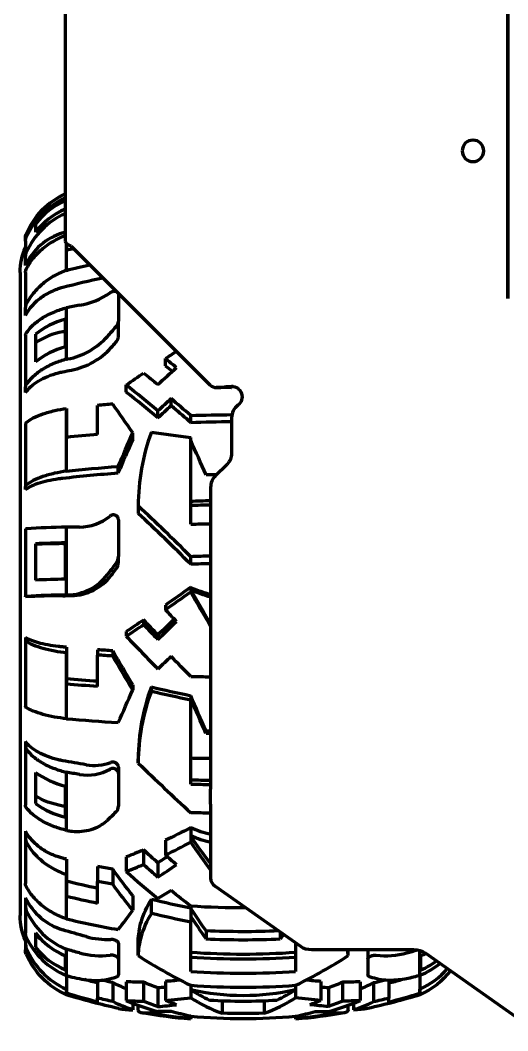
# Model space of a CAD drawing. Header units: millimetres. Extents: x 0 to 1189, y 0 to 841.
# Drawn here: x 206.5 to 253, y 353.8 to 450.2 of the extents above; entities that cross this region are included whole.
import ezdxf

# ---------------------------------------------------------------- set-up
doc = ezdxf.new("R2010")
doc.units = ezdxf.units.MM
doc.header["$LTSCALE"] = 0.75
doc.layers.add('Visible', color=7, linetype='Continuous', lineweight=70)

msp = doc.modelspace()

# ---------------------------------------------------------------- linework, layer by layer
at = {"layer": 'Visible'}
for p, q in [((252.969, 423.641), (252.969, 481.602)), ((252.969, 481.602), (252.969, 423.641)), ((210.775, 459.003), (210.775, 429.103)), ((207.945, 430.722), (207.945, 429.934)), ((206.995, 429.1), (206.995, 429.385)), ((206.995, 429.1), (206.995, 427.65)), ((210.894, 426.309), (210.894, 428.886)), ((210.905, 428.876), (210.905, 428.209)), ((211.364, 428.609), (224.564, 415.409)), ((206.995, 426.788), (206.995, 427.65)), ((206.495, 426.115), (206.495, 364.807)), ((206.995, 426.094), (206.995, 422.764)), ((215.855, 424.025), (215.855, 421.467)), ((206.995, 422.02), (206.995, 422.764)), ((210.894, 417.838), (210.894, 422.747)), ((210.799, 419.01), (210.799, 421.643)), ((215.855, 420.017), (215.855, 421.467)), ((206.995, 420.09), (206.995, 415.205)), ((207.945, 420.212), (207.945, 417.585)), ((220.328, 417.224), (220.328, 417.901)), ((206.995, 414.653), (206.995, 415.205)), ((216.607, 414.714), (216.607, 415.391)), ((226.59, 415.134), (225.176, 415.134)), ((226.016, 415.136), (225.224, 415.136)), ((226.638, 415.136), (226.016, 415.136)), ((213.876, 410.679), (213.876, 413.44)), ((220.87, 413.429), (220.87, 414.093)), ((210.905, 413.153), (210.894, 413.151)), ((210.894, 407.176), (210.894, 413.151)), ((210.905, 413.153), (210.905, 410.393)), ((219.62, 412.245), (219.62, 412.909)), ((222.745, 411.82), (222.745, 412.48)), ((206.995, 411.675), (206.995, 405.714)), ((226.645, 412.255), (226.645, 408.876)), ((217.223, 410.21), (217.223, 410.82)), ((222.745, 402.111), (222.745, 410.372)), ((215.842, 407.006), (215.842, 407.619)), ((226.206, 407.815), (225.085, 406.694)), ((206.995, 405.407), (206.995, 405.714)), ((224.645, 405.633), (224.645, 376.855)), ((217.745, 403.855), (217.745, 403.147)), ((206.995, 401.673), (206.995, 395.219)), ((210.894, 395.368), (210.894, 401.824)), ((215.855, 402.538), (215.855, 399.029)), ((207.945, 400.248), (207.945, 396.786)), ((210.799, 396.866), (210.799, 400.329)), ((215.855, 398.51), (215.855, 399.029)), ((222.745, 398.295), (222.745, 399.019)), ((222.745, 396.101), (222.745, 395.85)), ((206.995, 395.187), (206.995, 395.219)), ((222.745, 395.85), (222.745, 395.662)), ((220.328, 394.401), (220.328, 393.964)), ((218.261, 392.984), (218.261, 392.547)), ((206.995, 391.313), (206.995, 391.063)), ((216.607, 391.874), (216.607, 391.437)), ((219.62, 391.557), (219.62, 391.125)), ((206.995, 391.063), (206.995, 384.747)), ((210.905, 390.383), (210.905, 389.873)), ((213.876, 390.144), (213.876, 389.641)), ((210.905, 389.873), (210.894, 389.874)), ((210.894, 383.569), (210.894, 389.874)), ((210.905, 389.873), (210.905, 386.874)), ((213.876, 386.644), (213.876, 389.641)), ((215.32, 390.045), (215.32, 389.546)), ((217.223, 386.817), (217.223, 386.325)), ((218.995, 386.203), (218.995, 386.601)), ((222.745, 385.767), (222.745, 385.541)), ((222.745, 385.541), (222.745, 385.372)), ((222.745, 377.341), (222.745, 385.372)), ((224.204, 382.387), (224.204, 382.161)), ((206.995, 381.39), (206.995, 380.883)), ((206.995, 380.883), (206.995, 375.325)), ((217.745, 379.346), (217.745, 379.753)), ((215.855, 378.95), (215.855, 378.348)), ((207.945, 378.455), (207.945, 375.48)), ((210.894, 372.933), (210.894, 378.47)), ((215.855, 378.348), (215.855, 375.229)), ((210.799, 374.186), (210.799, 377.156)), ((224.645, 375.433), (224.645, 376.855)), ((224.645, 375.433), (224.645, 368.377)), ((206.995, 372.845), (206.995, 372.131)), ((222.745, 373.192), (222.745, 372.396)), ((206.995, 372.131), (206.995, 367.873)), ((220.328, 371.983), (220.328, 370.599)), ((222.745, 372.396), (222.745, 371.801)), ((218.261, 371.063), (218.261, 369.682)), ((210.905, 370.187), (210.905, 368.727)), ((216.607, 370.403), (216.607, 369.02)), ((213.876, 369.501), (213.876, 368.065)), ((215.32, 369.22), (215.32, 367.793)), ((219.62, 369.85), (219.62, 368.481)), ((210.905, 368.727), (210.894, 368.73)), ((210.894, 364.503), (210.894, 368.73)), ((210.905, 368.727), (210.905, 366.634)), ((213.876, 365.977), (213.876, 368.065)), ((225.085, 367.627), (233.206, 361.884)), ((206.995, 366.513), (206.995, 365.662)), ((217.223, 366.725), (217.223, 365.319)), ((218.995, 365.054), (218.995, 366.391)), ((206.995, 365.662), (206.995, 363.122)), ((222.745, 365.552), (222.745, 364.794)), ((222.745, 364.794), (222.745, 364.226)), ((222.745, 359.492), (222.745, 364.226)), ((207.945, 363.158), (207.945, 361.806)), ((224.204, 363.358), (224.204, 362.597)), ((231.287, 363.241), (231.287, 362.597)), ((206.995, 363.015), (206.995, 362.109)), ((215.855, 362.18), (215.855, 360.695)), ((217.745, 360.991), (217.745, 362.359)), ((232.745, 362.21), (232.745, 359.492)), ((206.995, 362.109), (206.995, 361.536)), ((210.894, 359.104), (210.894, 361.606)), ((234.267, 361.573), (244.024, 361.573)), ((237.745, 360.991), (237.745, 361.573)), ((239.636, 361.573), (239.636, 360.695)), ((244.597, 359.104), (244.597, 361.493)), ((245.085, 361.263), (255.597, 353.83)), ((210.799, 359.632), (210.799, 360.974)), ((215.855, 360.695), (215.855, 359.156)), ((239.636, 360.695), (239.636, 359.156)), ((244.692, 359.632), (244.692, 360.974)), ((210.905, 359.101), (210.905, 357.793)), ((213.876, 358.629), (213.876, 356.954)), ((215.32, 358.417), (215.32, 356.608)), ((216.607, 358.504), (216.607, 356.703)), ((218.261, 358.462), (218.261, 356.663)), ((220.328, 358.533), (220.328, 356.731)), ((235.163, 358.533), (235.163, 356.731)), ((237.23, 358.462), (237.23, 356.663)), ((238.884, 358.504), (238.884, 356.703)), ((240.171, 358.417), (240.171, 356.608)), ((241.615, 358.629), (241.615, 356.954)), ((244.586, 359.101), (244.586, 357.793)), ((210.905, 357.793), (210.894, 357.797)), ((210.894, 357.263), (210.894, 357.797)), ((210.905, 357.793), (210.905, 357.405)), ((219.62, 357.925), (219.62, 356.143)), ((222.745, 358.163), (222.745, 357.753)), ((222.745, 357.753), (222.745, 356.977)), ((232.745, 358.163), (232.745, 357.753)), ((232.745, 357.753), (232.745, 356.977)), ((235.87, 357.925), (235.87, 356.143)), ((244.586, 357.793), (244.597, 357.797)), ((244.586, 357.793), (244.586, 357.405)), ((244.597, 357.263), (244.597, 357.797)), ((213.876, 356.572), (213.876, 356.954)), ((217.223, 356.457), (217.223, 355.827)), ((225.745, 356.698), (225.745, 355.501)), ((229.745, 356.698), (229.745, 355.501)), ((238.268, 356.457), (238.268, 355.827)), ((241.615, 356.572), (241.615, 356.954)), ((217.745, 355.803), (217.745, 356.261)), ((218.995, 355.519), (218.995, 355.844)), ((236.495, 355.519), (236.495, 355.844)), ((237.745, 355.803), (237.745, 356.261)), ((222.745, 355.218), (222.745, 355.01)), ((222.745, 354.931), (222.745, 355.01)), ((232.745, 355.218), (232.745, 355.01)), ((232.745, 355.01), (232.745, 354.931))]:
    msp.add_line(p, q, dxfattribs=at)
at = {"layer": 'Visible', "extrusion": (0, 0, -1)}
msp.add_circle((-249.645, 437.695), 1.025, dxfattribs=at)
at = {"layer": 'Visible'}
for centre, radius, start, end in [((213.87, 426.912), 7.374, 114.8119, 157.16665), ((213.714, 426.568), 7.25, 113.90874, 156.33969), ((213.747, 426.251), 7.325, 113.93385, 142.37814), ((213.677, 425.091), 7.225, 113.67142, 156.05333), ((213.734, 425.448), 7.324, 113.82799, 142.22638), ((212.263, 424.333), 5.812, 107.13764, 155.00972), ((210.795, 430.477), 7.619, 280.21969, 304.05274), ((215.629, 424.026), 0.225, 359.77, 41.03943), ((212.771, 414.139), 7.758, 104.72822, 128.46958), ((211.802, 413.687), 6.892, 100.46758, 124.03626), ((209.757, 424.515), 6.772, 280.72536, 318.24139), ((212.767, 411.486), 7.776, 104.66054, 128.32534), ((210.1, 423.468), 6.788, 280.8382, 318.27238), ((135.428, 313.733), 130.093, 49.67173, 51.39087), ((139.436, 317.464), 124.149, 49.76924, 51.56717), ((228.145, 412.255), 1.5, 126.8699, 180), ((237.854, 403.912), 20.108, 159.69968, 180.16241), ((469.687, 299.481), 275.679, 156.31804, 157.04324), ((226.145, 405.633), 1.5, 135, 180), ((112.453, 290.001), 155.078, 44.66715, 47.23748), ((212.052, 406.668), 4.831, 271.12486, 308.52787), ((115.248, 292.514), 150.816, 44.53897, 47.18598), ((211.367, 334.34), 67.484, 90.40167, 93.64744), ((212.094, 304.242), 96.096, 90.7722, 92.47404), ((211.442, 305.376), 94.891, 90.53869, 92.11177), ((214.764, 399.036), 1.091, 321.96147, 359.66907), ((214.757, 398.517), 1.098, 322.09149, 359.66609), ((212.095, 300.285), 96.59, 90.76908, 92.46222), ((210.921, 400.232), 4.865, 271.13823, 323.04115), ((211.278, 400.172), 4.865, 271.16075, 323.04452), ((227.79, 407.197), 12.189, 245.55144, 255.04848), ((210.736, 332.033), 63.265, 90.16844, 93.38958), ((211.37, 327.201), 68.167, 90.39982, 93.61302), ((522.791, 567.876), 345.862, 209.82706, 210.42121), ((524.58, 568.935), 348.033, 209.85866, 210.48107), ((416.656, 581.276), 275.786, 223.49993, 224.40191), ((237.357, 379.709), 19.612, 159.42531, 179.87077), ((237.398, 379.303), 19.653, 159.44751, 179.87618), ((212.887, 382.577), 4.38, 260.26897, 299.75858), ((213.523, 383.804), 4.678, 260.76907, 290.13427), ((401.597, 568.384), 263.698, 225.79701, 227.29361), ((212.652, 385.02), 8.079, 234.36018, 256.73701), ((212.649, 382.073), 8.1, 234.49893, 256.79764), ((215.105, 375.229), 0.75, 313.70666, 359.97487), ((227.716, 384.892), 12.713, 246.98128, 256.02058), ((207.672, 372.137), 0.676, 180.57873, 207.87694), ((281.014, 411.881), 70.386, 214.12254, 216.65291), ((280.897, 411.397), 70.352, 214.25131, 216.91103), ((261.004, 417.897), 66.031, 227.75001, 231.1905), ((212.221, 368.991), 5.784, 205.37551, 253.21603), ((213.615, 368.252), 7.181, 204.34307, 247.73153), ((213.675, 367.689), 7.305, 218.33554, 246.81034), ((213.581, 365.741), 7.16, 204.63637, 247.96093), ((214.874, 370.449), 7.923, 254.62125, 271.87871), ((227.745, 436.425), 73.913, 267.25351, 272.74649), ((213.91, 364.556), 7.403, 202.5534, 245.95144), ((213.663, 366.352), 7.304, 218.48793, 246.91382), ((214.123, 368.076), 7.103, 253.84812, 277.59203), ((227.745, 434.349), 73.203, 266.08346, 273.91654), ((241.368, 368.076), 7.103, 262.40797, 286.15188), ((242.824, 399.479), 45.937, 236.91134, 244.08115), ((227.745, 431.502), 70.82, 265.95148, 274.04852), ((212.667, 399.479), 45.937, 295.91885, 303.08866), ((241.765, 365.962), 7.42, 292.44049, 309.73987), ((241.773, 366.44), 7.407, 293.20886, 306.52263), ((227.745, 432.587), 73.266, 266.08682, 273.91318), ((241.605, 364.521), 7.36, 293.98453, 319.65627), ((227.745, 429.693), 71.704, 266.00147, 273.99853), ((231.228, 370.93), 15.671, 237.23048, 244.76052), ((227.744, 380.321), 23.116, 257.51244, 282.49664), ((224.263, 370.93), 15.671, 295.23948, 302.76952), ((226.743, 381.117), 26.434, 247.4527, 254.3681), ((230.994, 369.958), 15.38, 237.56631, 250.04608), ((224.497, 369.958), 15.38, 289.95392, 302.43369), ((228.748, 381.117), 26.434, 285.63191, 292.5473)]:
    msp.add_arc(centre, radius, start, end, dxfattribs=at)
at = {"layer": 'Visible', "extrusion": (0, 0, -1)}
for centre, radius, start, end in [((-213.871, 426.911), 7.375, 22.84294, 65.1853), ((-207.995, 429.386), 1, 0, 22.84294), ((-212.386, 426.115), 5.891, 0, 23.77705), ((-226.645, 414.255), 1, 90, 233.1301), ((-225.145, 408.876), 1.5, 180, 225), ((-212.386, 364.807), 5.891, 336.22295, 0), ((-207.995, 361.536), 1, 337.15706, 0), ((-213.871, 364.011), 7.375, 293.80536, 337.15706), ((-241.62, 364.011), 7.375, 217.15588, 246.19464), ((-227.745, 411.625), 56.914, 282.05219, 287.22292), ((-227.745, 411.625), 56.914, 252.77708, 257.94781), ((-227.745, 411.625), 56.914, 275.04006, 279.73491), ((-227.745, 411.625), 56.914, 260.26509, 264.95994)]:
    msp.add_arc(centre, radius, start, end, dxfattribs=at)
at = {"layer": 'Visible'}
for centre, major_axis, ratio, start_param, end_param in [((207.997, 429.385), (-1.002, 0.004), 0.999392, -0.394825, 0.003543), ((207.997, 427.65), (1.002, 0), 0.961255, 2.742806, 3.141175), ((227.744, 383.205), (56.838, 0.001), 0.829021, 1.858948, 1.871567), ((207.997, 422.764), (1.002, 0), 0.829024, 2.743053, 3.141422), ((227.736, 389.592), (56.426, 0), 0.61565, 1.850709, 1.873887), ((228.208, 393.459), (-32.012, 34.526), 0.264877, -1.086243, -1.053577), ((207.997, 415.205), (1.002, 0), 0.615642, 2.743139, 3.141508), ((225.176, 416.634), (0, 1.5), 0.707107, 2.526113, 3.186917), ((227.745, 394.088), (-56.484, 0), 0.374607, -1.553937, -1.55129), ((226.59, 416.634), (0, 1.5), 0.707107, 3.141593, 3.186917), ((227.741, 394.727), (56.445, 0), 0.342006, 1.792665, 1.818972), ((221.476, 397.053), (31.949, 34.458), 0.264901, 1.310715, 1.348362), ((225.993, 391.803), (-32.216, 34.746), 0.264867, -1.195462, -1.139051), ((227.744, 391.828), (56.838, 0.001), 0.341992, 1.817285, 1.871577), ((222.926, 393.451), (-14.879, 38.792), 0.150236, -1.277531, -1.186184), ((207.997, 405.714), (1.002, 0), 0.341997, 2.743191, 3.14156), ((227.736, 399.945), (56.426, 0), 0.034885, 1.850713, 1.87389), ((207.997, 395.219), (1.002, 0), 0.034875, 2.743231, 3.1416), ((219.844, 405.506), (39.609, 29.007), 0.197181, 4.488001, 4.529395), ((226.157, 395.974), (-32.85, 33.856), 0.171072, 1.506312, 1.548067), ((227.745, 406.103), (55.296, 0), 0.241922, 4.654487, 4.656298), ((227.745, 401.307), (56.845, 0), 0.241922, 4.624317, 4.657828), ((217.682, 398.838), (15.47, 38.597), 0.106064, 4.338457, 4.425023), ((227.218, 397.064), (-54.89, 11.267), 0.220597, 1.465833, 1.534555), ((224.241, 398.942), (28.08, 35.772), 0.213609, 4.116607, 4.146072), ((219.357, 388.118), (-39.302, 3.899), 0.410077, 1.394616, 1.397827), ((219.844, 407.984), (32.935, 36.408), 0.624429, 4.027244, 4.068639), ((226.157, 399.717), (-25.507, 39.683), 0.541681, 2.032045, 2.073801), ((227.745, 412.151), (-55.296, 0), 0.766044, 1.512894, 1.514705), ((226.145, 368.377), (-1.5, 0), 0.707107, 0, 0.785398), ((227.212, 405.785), (-51.915, 15.827), 0.740102, 1.637693, 1.708676), ((217.682, 398.75), (10.339, 40.276), 0.303249, 3.728839, 3.815405), ((227.745, 409.114), (-56.845, 0), 0.766044, 1.482724, 1.575202), ((227.218, 405.789), (-53.599, 16.34), 0.740064, 1.642479, 1.711202), ((234.267, 362.634), (1.5, 0), 0.707107, 3.926991, 4.712389), ((227.755, 412.213), (-56.426, 0.001), 0.939698, 1.850725, 1.869876), ((219.352, 384.605), (-38.742, 10.045), 0.670482, 1.526131, 1.529342), ((224.241, 400.605), (19.4, 41.131), 0.527372, 3.541199, 3.570664), ((227.751, 411.619), (54.664, 0), 0.999391, -1.34159, -1.323121), ((227.747, 411.655), (-55.083, 0), 0.999391, 1.825309, 1.848327), ((227.747, 411.658), (-56.838, 0.014), 0.999392, 1.817532, 1.871823), ((219.844, 405.678), (4.798, 48.86), 0.813167, 3.180806, 3.222201), ((226.157, 401.834), (-3.282, 47.059), 0.705386, 2.804036, 2.845792), ((227.745, 411.824), (55.296, 0), 0.997564, 4.654487, 4.770291), ((227.283, 401.815), (3.276, 46.969), 0.705387, 3.446431, 3.479097), ((227.75, 411.636), (-56.445, 0.006), 0.999391, 1.792769, 1.819077), ((217.682, 397.405), (0.606, 41.578), 0.384604, 3.065465, 3.150778), ((227.218, 410.568), (-22.382, 51.37), 0.976851, 2.57183, 2.640553), ((229.498, 402.037), (3.296, 47.268), 0.705388, 3.337202, 3.393613), ((228.273, 410.568), (22.382, 51.37), 0.976851, 3.642632, 3.711355), ((234.015, 402.593), (-3.271, 46.877), 0.705384, 3.061203, 3.098851), ((227.745, 411.705), (56.845, 0), 0.997564, 4.624317, 4.800461)]:
    msp.add_ellipse(centre, major_axis=major_axis, ratio=ratio, start_param=start_param, end_param=end_param, dxfattribs=at)
at = {"layer": 'Visible', "extrusion": (0, 0, -1)}
for centre, major_axis, ratio, start_param, end_param in [((227.744, 379.545), (-55.122, 0), 0.961262, 1.253564, 1.257867), ((227.745, 381.275), (-55.123, 0), 0.829038, 1.253567, 1.32563), ((224.241, 392.769), (20.563, 40.563), 0.507679, -1.114765, -1.0853), ((228.315, 387.441), (-55.801, 0.549), 0.622248, 1.240681, 1.245377), ((224.222, 392.806), (19.74, 38.939), 0.507685, -1.114813, -1.09754), ((219.365, 401.102), (39.305, 4.481), 0.450741, 4.546783, 4.549992), ((228.204, 393.492), (-30.764, 33.18), 0.264894, 1.043772, 1.065286), ((227.744, 384.395), (-55.122, 0), 0.615663, 1.253566, 1.269304), ((219.844, 399.191), (38.967, 29.864), 0.305384, -1.421861, -1.380467), ((226.157, 392.035), (-32.074, 34.592), 0.26488, 1.053528, 1.095283), ((221.443, 397.037), (30.713, 33.126), 0.264939, -1.349548, -1.310385), ((227.745, 391.268), (-56.845, 0), 0.374607, 1.482724, 1.551991), ((227.745, 391.268), (55.091, 0), 0.374607, 4.621505, 4.692421), ((217.682, 397.637), (15.169, 38.716), 0.131635, -1.361905, -1.275339), ((227.218, 387.728), (-54.757, 11.897), 0.38313, 1.337533, 1.406256), ((227.745, 388.597), (-55.123, 0), 0.34202, 1.253567, 1.353147), ((228.317, 398.39), (-55.806, 0.019), 0.035276, 1.246773, 1.251467), ((224.241, 395.949), (28.376, 35.538), 0.181745, 4.606105, 4.63557), ((224.223, 395.945), (27.24, 34.116), 0.181766, 4.606055, 4.623328), ((227.744, 393.472), (-55.122, 0), 0.034902, 1.253567, 1.269305), ((219.353, 394.42), (39.328, 0.202), 0.025797, 4.495721, 4.498932), ((228.208, 397.386), (-32.787, 33.791), 0.171076, -1.539027, -1.50636), ((219.781, 405.457), (38.121, 27.919), 0.197252, 1.753757, 1.796768), ((227.731, 404.71), (-54.634, 0), 0.275637, -1.257725, -1.250889), ((227.739, 404.718), (54.664, 0), 0.275637, 1.800003, 1.827219), ((227.741, 404.724), (56.445, 0), 0.275652, 1.792667, 1.818975), ((221.476, 401.461), (32.723, 33.724), 0.17105, 1.7635, 1.801148), ((225.993, 395.868), (-32.996, 34.006), 0.171087, 4.63494, 4.691352), ((227.744, 401.836), (-55.083, 0), 0.275637, -1.316284, -1.260118), ((227.744, 401.839), (56.838, 0.001), 0.275666, 1.817291, 1.871582), ((222.926, 394.47), (-15.628, 38.496), 0.086567, 4.422251, 4.513598), ((207.997, 384.747), (1.002, 0), 0.275661, 2.743271, 3.14164), ((227.745, 394.688), (54.795, 0), 0.224951, 1.627401, 1.635476), ((227.734, 408.577), (54.642, 0.001), 0.559241, 1.848148, 1.890715), ((227.736, 408.586), (56.426, 0), 0.559205, 1.850716, 1.873893), ((212.386, 378.381), (5.891, 0), 0.5592, 1.887801, 2.424706), ((207.997, 375.325), (1.002, 0), 0.559214, 2.743319, 3.141688), ((219.209, 389.894), (-38.025, 3.964), 0.411579, -1.390842, -1.384141), ((219.783, 407.928), (31.698, 35.043), 0.624448, 2.214526, 2.257537), ((226.147, 399.668), (-24.518, 38.147), 0.541727, 4.217031, 4.260553), ((227.731, 411.146), (-54.634, 0), 0.788011, -1.257725, -1.250889), ((228.208, 400.578), (-25.458, 39.606), 0.541684, 4.218424, 4.251091), ((227.739, 411.169), (-54.664, 0), 0.788011, -1.34159, -1.314373), ((227.744, 409.41), (55.083, 0), 0.788011, 1.825309, 1.881475), ((227.741, 411.183), (56.445, 0), 0.78802, 1.79267, 1.818978), ((207.997, 367.873), (1.002, 0), 0.788026, 2.743393, 3.141762), ((221.476, 403.577), (25.409, 39.528), 0.541666, 2.289225, 2.326873), ((225.993, 399.777), (-25.62, 39.859), 0.541691, 4.109202, 4.165613), ((227.744, 409.413), (56.838, 0.001), 0.788029, 1.817299, 1.871591), ((222.922, 395.865), (-10.686, 39.097), 0.290303, 3.814541, 3.908184), ((222.926, 395.868), (-10.954, 40.077), 0.290304, 3.816809, 3.908156), ((227.734, 412.195), (54.642, 0.003), 0.939712, 1.848182, 1.89075), ((227.745, 404.626), (54.795, 0), 0.75471, 1.508952, 1.635476), ((207.997, 363.122), (1.002, 0), 0.939701, 2.743574, 3.141943), ((212.386, 366.681), (5.891, 0), 0.939696, 2.276861, 2.424718), ((232.565, 395.868), (10.954, 40.077), 0.290304, 2.447515, 2.466377), ((227.736, 412.213), (56.426, 0.001), 0.939698, 1.850725, 1.873902), ((244.024, 360.513), (1.5, 0), 0.707107, -1.570796, -0.785398), ((227.744, 411.655), (55.083, 0), 0.999391, 1.825309, 1.848327), ((227.739, 411.619), (54.664, 0), 0.999391, 1.800003, 1.818472), ((219.783, 405.638), (4.618, 47.026), 0.813167, 3.060956, 3.103966), ((226.146, 401.76), (-3.153, 45.237), 0.705392, 3.445033, 3.488555), ((229.345, 401.76), (3.153, 45.237), 0.705392, 2.79463, 2.838152), ((235.708, 405.638), (-4.618, 47.026), 0.813167, 3.179219, 3.22223), ((231.25, 400.605), (-19.4, 41.131), 0.527372, 3.541199, 3.570664), ((236.139, 384.606), (38.743, 10.045), 0.670497, 1.526128, 1.52934), ((227.744, 411.658), (56.838, 0.014), 0.999392, 1.817532, 1.871823), ((227.741, 411.636), (56.445, 0.006), 0.999391, 1.792769, 1.819077), ((228.208, 401.815), (-3.276, 46.969), 0.705387, 3.446431, 3.479097), ((229.334, 401.834), (3.282, 47.059), 0.705386, 2.804036, 2.845792), ((235.647, 405.678), (-4.798, 48.86), 0.813167, 3.180806, 3.222201), ((221.476, 402.593), (3.271, 46.877), 0.705384, 3.061203, 3.098851), ((225.993, 402.037), (-3.296, 47.268), 0.705388, 3.337202, 3.393613), ((227.745, 411.812), (-56.484, 0), 0.997564, 4.676973, 4.747805), ((237.809, 397.405), (-0.606, 41.578), 0.384604, 3.065465, 3.150778)]:
    msp.add_ellipse(centre, major_axis=major_axis, ratio=ratio, start_param=start_param, end_param=end_param, dxfattribs=at)
at = {"layer": 'Visible'}
for points, knots in [([(207.074, 426.42), (207.247, 426.764), (207.475, 427.125), (208.022, 427.808), (208.343, 428.129), (208.988, 428.667), (209.371, 428.933), (210.104, 429.341), (210.443, 429.498), (210.776, 429.627)], [3.5813627, 3.5813627, 3.5813627, 3.5813627, 3.7158313, 3.7158313, 3.8534291, 3.8534291, 3.9901307, 3.9901307, 4.0965222, 4.0965222, 4.0965222, 4.0965222]), ([(206.995, 429.1), (206.995, 429.22), (207.025, 429.362), (207.073, 429.474), (207.073, 429.476), (207.074, 429.477)], [0.44681284, 0.44681284, 0.44681284, 0.44681284, 0.48438099, 0.48438099, 0.4848196, 0.4848196, 0.4848196, 0.4848196]), ([(210.782, 429.103), (210.779, 429.03), (210.817, 428.957), (210.897, 428.884), (210.997, 428.792), (211.157, 428.7), (211.364, 428.609)], [0.7853982, 0.7853982, 0.7853982, 0.7853982, 1.1343965, 1.1343965, 1.1343965, 1.5707963, 1.5707963, 1.5707963, 1.5707963]), ([(206.995, 426.094), (206.995, 426.198), (207.025, 426.32), (207.073, 426.418), (207.073, 426.419), (207.074, 426.42)], [0.44681284, 0.44681284, 0.44681284, 0.44681284, 0.48438099, 0.48438099, 0.4848196, 0.4848196, 0.4848196, 0.4848196]), ([(210.894, 426.309), (210.521, 426.172), (210.136, 425.999), (209.361, 425.57), (208.978, 425.305), (208.335, 424.771), (208.015, 424.453), (207.472, 423.779), (207.246, 423.425), (207.074, 423.086)], [0.2897036, 0.2897036, 0.2897036, 0.2897036, 0.409542, 0.409542, 0.5460875, 0.5460875, 0.6827036, 0.6827036, 0.8150178, 0.8150178, 0.8150178, 0.8150178]), ([(206.995, 422.02), (207.128, 422.269), (207.295, 422.525), (207.709, 423.039), (207.964, 423.293), (208.479, 423.72), (208.785, 423.931), (209.444, 424.297), (209.797, 424.45), (210.266, 424.611), (210.405, 424.654), (210.55, 424.694)], [2.8500439, 2.8500439, 2.8500439, 2.8500439, 2.9462515, 2.9462515, 3.0553759, 3.0553759, 3.1644386, 3.1644386, 3.2735014, 3.2735014, 3.3166644, 3.3166644, 3.3166644, 3.3166644]), ([(215.771, 424.203), (215.743, 424.226), (215.709, 424.246), (215.624, 424.279), (215.571, 424.29), (215.454, 424.296), (215.391, 424.291), (215.259, 424.262), (215.192, 424.238), (215.107, 424.194), (215.083, 424.179), (215.061, 424.164)], [0.03073373, 0.03073373, 0.03073373, 0.03073373, 0.04571297, 0.04571297, 0.0638758, 0.0638758, 0.08335923, 0.08335923, 0.10440283, 0.10440283, 0.1129139, 0.1129139, 0.1129139, 0.1129139]), ([(207.074, 420.332), (207.247, 420.588), (207.475, 420.856), (208.022, 421.363), (208.343, 421.601), (208.988, 422.001), (209.371, 422.198), (210.142, 422.517), (210.524, 422.645), (210.894, 422.747)], [-0.8176817, -0.8176817, -0.8176817, -0.8176817, -0.683213, -0.683213, -0.5456153, -0.5456153, -0.4089137, -0.4089137, -0.2898807, -0.2898807, -0.2898807, -0.2898807]), ([(215.623, 420.931), (215.659, 420.97), (215.69, 421.011), (215.769, 421.13), (215.807, 421.21), (215.843, 421.338), (215.851, 421.386), (215.854, 421.433), (215.854, 421.444), (215.855, 421.456), (215.855, 421.467)], [0.57737749, 0.57737749, 0.57737749, 0.57737749, 0.59475126, 0.59475126, 0.62625191, 0.62625191, 0.6448508, 0.6448508, 0.6448508, 0.64934479, 0.64934479, 0.64934479, 0.64934479]), ([(206.995, 420.09), (206.995, 420.167), (207.025, 420.258), (207.073, 420.33), (207.073, 420.331), (207.074, 420.332)], [0.44681284, 0.44681284, 0.44681284, 0.44681284, 0.48438099, 0.48438099, 0.4848196, 0.4848196, 0.4848196, 0.4848196]), ([(215.623, 419.474), (215.659, 419.515), (215.692, 419.557), (215.771, 419.679), (215.808, 419.76), (215.843, 419.888), (215.851, 419.934), (215.854, 419.98), (215.854, 419.992), (215.855, 420.004), (215.855, 420.017)], [0.57879869, 0.57879869, 0.57879869, 0.57879869, 0.59663945, 0.59663945, 0.62828561, 0.62828561, 0.64611018, 0.64611018, 0.64611018, 0.65098718, 0.65098718, 0.65098718, 0.65098718]), ([(210.894, 417.838), (210.521, 417.736), (210.136, 417.608), (209.361, 417.289), (208.978, 417.092), (208.335, 416.696), (208.015, 416.459), (207.472, 415.959), (207.246, 415.696), (207.074, 415.444)], [-4.0816675, -4.0816675, -4.0816675, -4.0816675, -3.9618291, -3.9618291, -3.8252836, -3.8252836, -3.6886674, -3.6886674, -3.5563533, -3.5563533, -3.5563533, -3.5563533]), ([(206.995, 414.653), (207.128, 414.837), (207.295, 415.027), (207.709, 415.41), (207.964, 415.598), (208.479, 415.915), (208.785, 416.072), (209.444, 416.343), (209.797, 416.457), (210.266, 416.577), (210.405, 416.609), (210.55, 416.638)], [2.8500439, 2.8500439, 2.8500439, 2.8500439, 2.9462515, 2.9462515, 3.0553759, 3.0553759, 3.1644386, 3.1644386, 3.2735014, 3.2735014, 3.3166644, 3.3166644, 3.3166644, 3.3166644]), ([(220.87, 413.429), (220.945, 413.366), (221.019, 413.304), (221.648, 412.772), (222.2, 412.297), (222.745, 411.82)], [5.3380025, 5.3380025, 5.3380025, 5.3380025, 5.367956, 5.367956, 5.5912569, 5.5912569, 5.5912569, 5.5912569]), ([(207.074, 411.81), (207.247, 411.952), (207.475, 412.101), (208.022, 412.383), (208.343, 412.515), (208.988, 412.737), (209.371, 412.847), (210.142, 413.024), (210.524, 413.095), (210.894, 413.151)], [3.5813627, 3.5813627, 3.5813627, 3.5813627, 3.7158313, 3.7158313, 3.8534291, 3.8534291, 3.9901307, 3.9901307, 4.1091636, 4.1091636, 4.1091636, 4.1091636]), ([(206.995, 411.675), (206.995, 411.718), (207.025, 411.769), (207.073, 411.809), (207.073, 411.809), (207.074, 411.81)], [0.44681284, 0.44681284, 0.44681284, 0.44681284, 0.48438099, 0.48438099, 0.4848196, 0.4848196, 0.4848196, 0.4848196]), ([(206.995, 405.407), (207.128, 405.509), (207.295, 405.615), (207.709, 405.827), (207.964, 405.932), (208.479, 406.108), (208.785, 406.195), (209.444, 406.346), (209.797, 406.409), (210.266, 406.476), (210.405, 406.494), (210.55, 406.51)], [2.8500439, 2.8500439, 2.8500439, 2.8500439, 2.9462515, 2.9462515, 3.0553759, 3.0553759, 3.1644386, 3.1644386, 3.2735014, 3.2735014, 3.3166644, 3.3166644, 3.3166644, 3.3166644]), ([(210.894, 407.176), (210.521, 407.12), (210.136, 407.048), (209.361, 406.871), (208.978, 406.762), (208.335, 406.542), (208.015, 406.41), (207.472, 406.132), (207.246, 405.986), (207.074, 405.846)], [0.2897036, 0.2897036, 0.2897036, 0.2897036, 0.409542, 0.409542, 0.5460875, 0.5460875, 0.6827036, 0.6827036, 0.8150178, 0.8150178, 0.8150178, 0.8150178]), ([(215.855, 402.538), (215.855, 402.573), (215.851, 402.608), (215.833, 402.687), (215.817, 402.73), (215.763, 402.825), (215.721, 402.872), (215.624, 402.944), (215.571, 402.97), (215.454, 403.002), (215.391, 403.006), (215.259, 402.99), (215.192, 402.969), (215.107, 402.921), (215.083, 402.905), (215.061, 402.888)], [0.0011854, 0.0011854, 0.0011854, 0.0011854, 0.0118921, 0.0118921, 0.0261366, 0.0261366, 0.045713, 0.045713, 0.0638758, 0.0638758, 0.0833592, 0.0833592, 0.1044028, 0.1044028, 0.1129139, 0.1129139, 0.1129139, 0.1129139]), ([(206.995, 401.673), (206.995, 401.678), (207.025, 401.683), (207.073, 401.687), (207.073, 401.687), (207.074, 401.687)], [0.44681284, 0.44681284, 0.44681284, 0.44681284, 0.48438099, 0.48438099, 0.4848196, 0.4848196, 0.4848196, 0.4848196]), ([(210.55, 390.415), (210.408, 390.428), (210.271, 390.442), (209.804, 390.496), (209.451, 390.547), (208.793, 390.669), (208.487, 390.74), (207.972, 390.883), (207.715, 390.968), (207.297, 391.142), (207.129, 391.229), (206.995, 391.313)], [0.1749452, 0.1749452, 0.1749452, 0.1749452, 0.2173491, 0.2173491, 0.3265611, 0.3265611, 0.4357731, 0.4357731, 0.5457679, 0.5457679, 0.6437449, 0.6437449, 0.6437449, 0.6437449]), ([(206.995, 391.063), (206.995, 391.029), (207.025, 390.988), (207.073, 390.956), (207.073, 390.955), (207.074, 390.955)], [0.44681284, 0.44681284, 0.44681284, 0.44681284, 0.48438099, 0.48438099, 0.4848196, 0.4848196, 0.4848196, 0.4848196]), ([(207.074, 390.955), (207.247, 390.84), (207.475, 390.72), (208.022, 390.493), (208.343, 390.387), (208.988, 390.208), (209.371, 390.119), (210.142, 389.977), (210.524, 389.919), (210.894, 389.874)], [3.5813627, 3.5813627, 3.5813627, 3.5813627, 3.7158313, 3.7158313, 3.8534291, 3.8534291, 3.9901307, 3.9901307, 4.1091636, 4.1091636, 4.1091636, 4.1091636]), ([(210.894, 383.569), (210.521, 383.614), (210.136, 383.671), (209.361, 383.814), (208.978, 383.902), (208.335, 384.08), (208.015, 384.186), (207.472, 384.41), (207.246, 384.527), (207.074, 384.64)], [0.2897036, 0.2897036, 0.2897036, 0.2897036, 0.409542, 0.409542, 0.5460875, 0.5460875, 0.6827036, 0.6827036, 0.8150178, 0.8150178, 0.8150178, 0.8150178]), ([(210.55, 379.569), (210.408, 379.595), (210.271, 379.624), (209.804, 379.733), (209.451, 379.837), (208.793, 380.085), (208.487, 380.228), (207.972, 380.518), (207.715, 380.691), (207.297, 381.043), (207.129, 381.22), (206.995, 381.39)], [0.1749452, 0.1749452, 0.1749452, 0.1749452, 0.2173491, 0.2173491, 0.3265611, 0.3265611, 0.4357731, 0.4357731, 0.5457679, 0.5457679, 0.6437449, 0.6437449, 0.6437449, 0.6437449]), ([(206.995, 380.883), (206.995, 380.813), (207.025, 380.731), (207.073, 380.665), (207.073, 380.665), (207.074, 380.664)], [0.44681284, 0.44681284, 0.44681284, 0.44681284, 0.48438099, 0.48438099, 0.4848196, 0.4848196, 0.4848196, 0.4848196]), ([(207.074, 380.664), (207.247, 380.432), (207.475, 380.188), (208.022, 379.728), (208.343, 379.511), (208.988, 379.148), (209.371, 378.969), (210.142, 378.679), (210.524, 378.563), (210.894, 378.47)], [-0.8176817, -0.8176817, -0.8176817, -0.8176817, -0.683213, -0.683213, -0.5456153, -0.5456153, -0.4089137, -0.4089137, -0.2898807, -0.2898807, -0.2898807, -0.2898807]), ([(215.855, 378.348), (215.855, 378.381), (215.851, 378.413), (215.833, 378.488), (215.817, 378.53), (215.763, 378.623), (215.721, 378.672), (215.624, 378.751), (215.571, 378.782), (215.454, 378.827), (215.391, 378.839), (215.259, 378.842), (215.192, 378.831), (215.107, 378.799), (215.083, 378.788), (215.061, 378.775)], [0.0011854, 0.0011854, 0.0011854, 0.0011854, 0.0118921, 0.0118921, 0.0261366, 0.0261366, 0.045713, 0.045713, 0.0638758, 0.0638758, 0.0833592, 0.0833592, 0.1044028, 0.1044028, 0.1129139, 0.1129139, 0.1129139, 0.1129139]), ([(215.855, 378.95), (215.855, 378.982), (215.851, 379.014), (215.834, 379.089), (215.817, 379.131), (215.763, 379.224), (215.721, 379.273), (215.625, 379.352), (215.572, 379.383), (215.455, 379.428), (215.391, 379.441), (215.26, 379.445), (215.194, 379.434), (215.134, 379.412)], [0.0012841, 0.0012841, 0.0012841, 0.0012841, 0.0119664, 0.0119664, 0.0262367, 0.0262367, 0.0457703, 0.0457703, 0.0639225, 0.0639225, 0.0834241, 0.0834241, 0.1043282, 0.1043282, 0.1043282, 0.1043282]), ([(210.894, 372.933), (210.521, 373.026), (210.136, 373.142), (209.361, 373.432), (208.978, 373.611), (208.335, 373.971), (208.015, 374.185), (207.472, 374.64), (207.246, 374.879), (207.074, 375.107)], [-4.0816675, -4.0816675, -4.0816675, -4.0816675, -3.9618291, -3.9618291, -3.8252836, -3.8252836, -3.6886674, -3.6886674, -3.5563533, -3.5563533, -3.5563533, -3.5563533]), ([(211.017, 372.912), (211.157, 372.888), (211.296, 372.869), (212.068, 372.797), (212.686, 372.852), (213.811, 373.185), (214.31, 373.457), (214.75, 373.849), (214.779, 373.876), (214.808, 373.903)], [2.3628766, 2.3628766, 2.3628766, 2.3628766, 2.4067943, 2.4067943, 2.6057136, 2.6057136, 2.8021395, 2.8021395, 2.8164491, 2.8164491, 2.8164491, 2.8164491]), ([(210.55, 370.278), (210.408, 370.315), (210.271, 370.356), (209.804, 370.509), (209.451, 370.656), (208.793, 371.005), (208.487, 371.207), (207.972, 371.615), (207.715, 371.859), (207.297, 372.356), (207.129, 372.604), (206.995, 372.845)], [0.1749452, 0.1749452, 0.1749452, 0.1749452, 0.2173491, 0.2173491, 0.3265611, 0.3265611, 0.4357731, 0.4357731, 0.5457679, 0.5457679, 0.6437449, 0.6437449, 0.6437449, 0.6437449]), ([(207.074, 371.821), (207.247, 371.494), (207.475, 371.151), (208.022, 370.502), (208.343, 370.197), (208.988, 369.686), (209.371, 369.433), (210.142, 369.024), (210.524, 368.86), (210.894, 368.73)], [3.5813627, 3.5813627, 3.5813627, 3.5813627, 3.7158313, 3.7158313, 3.8534291, 3.8534291, 3.9901307, 3.9901307, 4.1091636, 4.1091636, 4.1091636, 4.1091636]), ([(210.894, 364.503), (210.521, 364.634), (210.136, 364.798), (209.361, 365.206), (208.978, 365.458), (208.335, 365.965), (208.015, 366.267), (207.472, 366.908), (207.246, 367.245), (207.074, 367.567)], [0.2897036, 0.2897036, 0.2897036, 0.2897036, 0.409542, 0.409542, 0.5460875, 0.5460875, 0.6827036, 0.6827036, 0.8150178, 0.8150178, 0.8150178, 0.8150178]), ([(217.745, 362.359), (217.745, 362.96), (217.844, 363.595), (218.252, 364.949), (218.571, 365.664), (218.995, 366.391)], [-11.8170159, -11.8170159, -11.8170159, -11.8170159, -11.4510759, -11.4510759, -11.0675291, -11.0675291, -11.0675291, -11.0675291]), ([(206.995, 365.662), (206.995, 365.544), (207.025, 365.405), (207.073, 365.295), (207.073, 365.294), (207.074, 365.293)], [0.44681284, 0.44681284, 0.44681284, 0.44681284, 0.48438099, 0.48438099, 0.4848196, 0.4848196, 0.4848196, 0.4848196]), ([(218.995, 365.054), (218.554, 364.296), (218.227, 363.549), (217.836, 362.189), (217.745, 361.576), (217.745, 360.991)], [11.0190937, 11.0190937, 11.0190937, 11.0190937, 11.4175674, 11.4175674, 11.7676704, 11.7676704, 11.7676704, 11.7676704]), ([(215.855, 362.18), (215.855, 362.196), (215.851, 362.214), (215.834, 362.256), (215.817, 362.28), (215.763, 362.337), (215.721, 362.369), (215.625, 362.425), (215.572, 362.449), (215.455, 362.49), (215.391, 362.507), (215.26, 362.528), (215.194, 362.533), (215.134, 362.53)], [0.0012841, 0.0012841, 0.0012841, 0.0012841, 0.0119664, 0.0119664, 0.0262367, 0.0262367, 0.0457703, 0.0457703, 0.0639225, 0.0639225, 0.0834241, 0.0834241, 0.1043282, 0.1043282, 0.1043282, 0.1043282]), ([(206.995, 362.109), (206.995, 361.984), (207.025, 361.837), (207.073, 361.72), (207.073, 361.719), (207.074, 361.717)], [0.44681284, 0.44681284, 0.44681284, 0.44681284, 0.48438099, 0.48438099, 0.4848196, 0.4848196, 0.4848196, 0.4848196]), ([(215.855, 360.695), (215.855, 360.712), (215.851, 360.729), (215.833, 360.771), (215.817, 360.796), (215.763, 360.853), (215.721, 360.885), (215.624, 360.941), (215.571, 360.965), (215.454, 361.005), (215.391, 361.021), (215.259, 361.042), (215.192, 361.046), (215.107, 361.041), (215.083, 361.039), (215.061, 361.035)], [0.0011854, 0.0011854, 0.0011854, 0.0011854, 0.0118921, 0.0118921, 0.0261366, 0.0261366, 0.045713, 0.045713, 0.0638758, 0.0638758, 0.0833592, 0.0833592, 0.1044028, 0.1044028, 0.1129139, 0.1129139, 0.1129139, 0.1129139]), ([(239.636, 360.695), (239.636, 360.704), (239.637, 360.713), (239.644, 360.744), (239.654, 360.765), (239.69, 360.816), (239.719, 360.845), (239.797, 360.903), (239.848, 360.932), (239.965, 360.983), (240.029, 361.003), (240.161, 361.033), (240.227, 361.041), (240.339, 361.045), (240.387, 361.042), (240.43, 361.035)], [-0.318504, -0.318504, -0.318504, -0.318504, -0.3128202, -0.3128202, -0.2999436, -0.2999436, -0.2831266, -0.2831266, -0.2636299, -0.2636299, -0.2433808, -0.2433808, -0.2231503, -0.2231503, -0.2067842, -0.2067842, -0.2067842, -0.2067842]), ([(211.017, 359.068), (211.157, 359.028), (211.296, 358.99), (212.068, 358.794), (212.686, 358.69), (213.811, 358.607), (214.31, 358.629), (214.75, 358.721), (214.779, 358.727), (214.808, 358.734)], [2.3628766, 2.3628766, 2.3628766, 2.3628766, 2.4067943, 2.4067943, 2.6057136, 2.6057136, 2.8021395, 2.8021395, 2.8164491, 2.8164491, 2.8164491, 2.8164491]), ([(215.623, 358.946), (215.659, 358.956), (215.69, 358.968), (215.769, 359.006), (215.807, 359.036), (215.843, 359.093), (215.851, 359.115), (215.854, 359.139), (215.854, 359.145), (215.855, 359.15), (215.855, 359.156)], [0.57737748, 0.57737748, 0.57737748, 0.57737748, 0.59475125, 0.59475125, 0.62625191, 0.62625191, 0.6448508, 0.6448508, 0.6448508, 0.64934478, 0.64934478, 0.64934478, 0.64934478]), ([(239.868, 358.946), (239.854, 358.95), (239.841, 358.954), (239.763, 358.981), (239.713, 359.011), (239.655, 359.075), (239.641, 359.105), (239.637, 359.139), (239.636, 359.145), (239.636, 359.15), (239.636, 359.156)], [-0.06746772, -0.06746772, -0.06746772, -0.06746772, -0.06067751, -0.06067751, -0.02604643, -0.02604643, 0, 0, 0, 0.00449234, 0.00449234, 0.00449234, 0.00449234]), ([(244.474, 359.068), (244.03, 358.94), (243.587, 358.837), (242.592, 358.665), (242.059, 358.62), (241.248, 358.636), (240.945, 358.671), (240.683, 358.734)], [-0.8006859, -0.8006859, -0.8006859, -0.8006859, -0.6609792, -0.6609792, -0.4774176, -0.4774176, -0.3470042, -0.3470042, -0.3470042, -0.3470042]), ([(218.995, 355.519), (218.554, 355.487), (218.227, 355.497), (217.836, 355.601), (217.745, 355.685), (217.745, 355.803)], [11.0190937, 11.0190937, 11.0190937, 11.0190937, 11.4175674, 11.4175674, 11.7676704, 11.7676704, 11.7676704, 11.7676704]), ([(237.745, 355.803), (237.745, 355.63), (237.551, 355.532), (236.978, 355.496), (236.757, 355.5), (236.495, 355.519)], [2.3083419, 2.3083419, 2.3083419, 2.3083419, 2.8208083, 2.8208083, 3.0565445, 3.0565445, 3.0565445, 3.0565445])]:
    msp.add_open_spline(points, degree=3, knots=knots, dxfattribs=at)
for points in [[(210.894, 426.309), (211.624, 426.495), (212.371, 426.673), (213.131, 426.841)], [(220.328, 417.901), (220.675, 418.127), (221.029, 418.356), (221.387, 418.586)], [(219.62, 415.425), (220.208, 415.971), (220.798, 416.512), (221.388, 417.044)], [(225.224, 415.136), (225.437, 415.142), (225.697, 415.166), (225.966, 415.206)], [(225.966, 415.206), (226.177, 415.238), (226.411, 415.255), (226.645, 415.255)], [(226.638, 415.136), (226.639, 415.142), (226.641, 415.166), (226.642, 415.206)], [(226.645, 415.255), (226.644, 415.255), (226.643, 415.238), (226.642, 415.206)], [(217.223, 410.82), (216.598, 411.737), (215.959, 412.656), (215.32, 413.558)], [(210.894, 407.176), (212.478, 407.343), (214.142, 407.493), (215.842, 407.619)], [(225.217, 406.826), (224.881, 406.82), (224.544, 406.813), (224.204, 406.805)], [(222.745, 404.317), (223.384, 404.339), (224.018, 404.357), (224.646, 404.371)], [(222.745, 403.918), (223.384, 403.941), (224.018, 403.959), (224.646, 403.973)], [(222.745, 402.111), (223.384, 402.133), (224.018, 402.151), (224.646, 402.165)], [(224.646, 399.074), (224.018, 399.06), (223.384, 399.042), (222.745, 399.019)], [(224.646, 398.353), (224.018, 398.338), (223.384, 398.319), (222.745, 398.295)], [(222.745, 396.101), (221.922, 395.515), (221.111, 394.945), (220.328, 394.401)], [(220.328, 393.964), (221.108, 394.505), (221.919, 395.074), (222.745, 395.662)], [(224.645, 395.171), (223.992, 395.345), (223.357, 395.573), (222.745, 395.85)], [(221.175, 393.076), (220.656, 392.564), (220.137, 392.057), (219.62, 391.557)], [(219.62, 391.557), (219.166, 392.03), (218.712, 392.506), (218.261, 392.984)], [(219.62, 391.125), (220.208, 391.694), (220.798, 392.27), (221.388, 392.853)], [(217.223, 386.817), (216.597, 387.863), (215.959, 388.946), (215.32, 390.045)], [(217.223, 386.325), (216.598, 387.369), (215.959, 388.449), (215.32, 389.546)], [(218.995, 386.601), (220.209, 386.322), (221.466, 386.042), (222.745, 385.767)], [(224.204, 382.387), (223.708, 383.523), (223.218, 384.659), (222.745, 385.767)], [(210.894, 383.569), (212.478, 383.434), (214.142, 383.313), (215.842, 383.212)], [(224.645, 382.155), (224.499, 382.157), (224.351, 382.159), (224.204, 382.161)], [(222.745, 379.832), (223.384, 379.819), (224.018, 379.809), (224.646, 379.801)], [(222.745, 377.748), (223.384, 377.735), (224.018, 377.724), (224.646, 377.716)], [(222.745, 377.341), (223.384, 377.328), (224.018, 377.318), (224.646, 377.31)], [(224.646, 374.577), (224.018, 374.585), (223.384, 374.595), (222.745, 374.608)], [(222.745, 373.192), (221.922, 372.757), (221.111, 372.352), (220.328, 371.983)], [(224.645, 371.766), (223.992, 371.928), (223.357, 372.139), (222.745, 372.396)], [(220.328, 370.599), (221.108, 370.965), (221.919, 371.368), (222.745, 371.801)], [(220.513, 370.432), (220.215, 370.233), (219.917, 370.039), (219.62, 369.85)], [(217.223, 366.725), (216.597, 367.503), (215.959, 368.339), (215.32, 369.22)], [(219.62, 368.481), (220.208, 368.855), (220.798, 369.248), (221.388, 369.658)], [(217.223, 365.319), (216.598, 366.092), (215.959, 366.92), (215.32, 367.793)], [(210.894, 364.503), (212.478, 364.119), (214.142, 363.772), (215.842, 363.484)], [(207.005, 362.994), (207.002, 363.001), (206.999, 363.008), (206.995, 363.015)], [(237.745, 360.991), (237.745, 361.183), (237.736, 361.377), (237.716, 361.573)], [(245.171, 361.202), (245.012, 361.119), (244.851, 361.043), (244.692, 360.974)], [(216.607, 357.835), (216.181, 358.003), (215.75, 358.198), (215.32, 358.417)], [(221.748, 358.661), (221.267, 358.607), (220.792, 358.564), (220.328, 358.533)], [(235.163, 358.533), (234.699, 358.564), (234.224, 358.607), (233.743, 358.661)], [(238.883, 357.835), (239.31, 358.003), (239.741, 358.197), (240.171, 358.417)], [(220.328, 357.98), (220.092, 357.958), (219.856, 357.94), (219.62, 357.925)], [(235.87, 357.925), (235.635, 357.94), (235.399, 357.958), (235.163, 357.98)], [(217.223, 355.827), (216.598, 356.033), (215.959, 356.293), (215.32, 356.608)], [(220.328, 356.731), (221.108, 356.782), (221.919, 356.864), (222.745, 356.977)], [(235.163, 356.731), (234.383, 356.782), (233.572, 356.864), (232.745, 356.977)], [(238.268, 355.827), (238.893, 356.033), (239.532, 356.294), (240.171, 356.608)], [(219.62, 356.143), (220.208, 356.179), (220.798, 356.238), (221.388, 356.318)], [(235.87, 356.143), (235.283, 356.179), (234.693, 356.238), (234.103, 356.318)]]:
    msp.add_open_spline(points, degree=3, dxfattribs=at)

doc.saveas('drawing.dxf')
